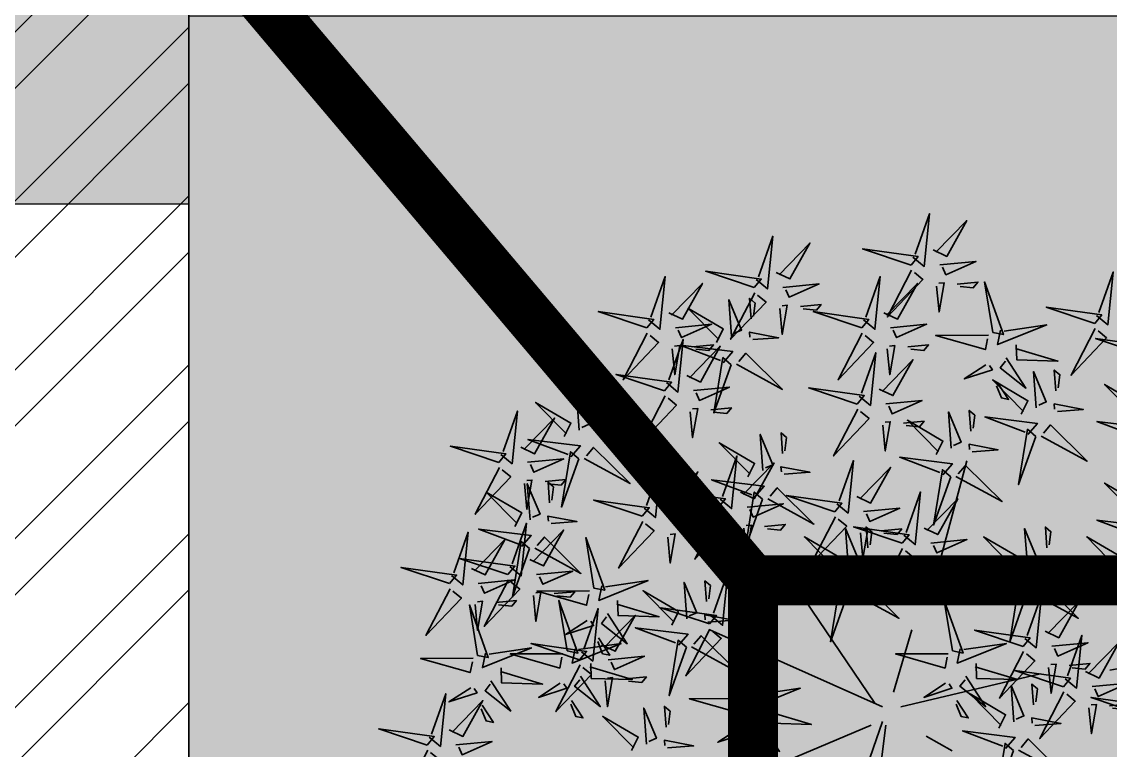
# Model space of a CAD drawing. Header units: millimetres. Extents: x -176651 to 424033, y -469666 to 486614.
# Drawn here: x 171250 to 172118, y 61364 to 61945 of the extents above; entities that cross this region are included whole.
import ezdxf

# ---------------------------------------------------------------- set-up
doc = ezdxf.new("R2010")
doc.units = ezdxf.units.MM
doc.linetypes.add('1625E_Roof Plan$0$DASHED', pattern=[0.75, 0.5, -0.25])
for name, color, linetype in [('1625_East Villa$0$ad-Elevation 10', 8, 'Continuous'), ('1625_East Villa$0$ad-Verandah', 8, 'Continuous'), ('1625_East Villa$0$ad-Wall', 8, 'Continuous'), ('1625_East Villa$0$ad-Wall hatch', 8, 'Continuous'), ('1625E_Columns$0$ad-Column', 8, 'Continuous'), ('1625E_Columns$0$ad-Column Hatch', 8, 'Continuous'), ('1625E_Roof Plan$0$ad-Primary Roof', 8, 'Continuous'), ('1625E_Roof Plan$0$ad-Secondary Roof', 8, 'Continuous'), ('ad-Plinth', 8, 'Continuous')]:
    doc.layers.add(name, color=color, linetype=linetype)
doc.layers.add('1625_East Villa$0$ad-Landscape', color=8, linetype='Continuous', lineweight=35)

# ---------------------------------------------------------------- blocks, each defined once
blk = doc.blocks.new('A$C92fa9908')
at = {"layer": 'ad-Plinth', "ltscale": 5}
blk.add_lwpolyline([(0, 13620), (12120, 13620), (12120, 0), (0, 0), (0, 4745), (2830, 4745), (2830, 8645), (0, 8645)], close=True, dxfattribs=at)
blk = doc.blocks.new('zw$C194')
at = {"layer": 'ad-Plinth', "ltscale": 5}
blk.add_blockref('A$C92fa9908', (-32575.89, -375453.88), dxfattribs=at)
blk = doc.blocks.new('1625_East Villa$0$zw$42B5')
at = {"layer": '1625_East Villa$0$ad-Wall hatch', "transparency": 33554610}
h = blk.add_hatch(dxfattribs=at)
h.set_pattern_fill('ANSI32', color=256, scale=10)
h.set_pattern_definition([(45, (411299.33, 102900.03), (-67.35192, 67.35192), []), (45, (411344.235, 102900.03), (-67.35192, 67.35192), [])])
h.paths.add_polyline_path([(12120, 0), (12120, 9020), (11890, 9020), (11890, 230), (10090, 230), (10090, 0)])
at = {"layer": '1625_East Villa$0$ad-Wall'}
blk.add_lwpolyline([(12120, 0), (12120, 9020), (11890, 9020), (11890, 230), (10090, 230), (10090, 0)], close=True, dxfattribs=at)
blk = doc.blocks.new('1625_East Villa$0$bamboo')
at = {"layer": '1625_East Villa$0$ad-Landscape', "color": 76}
for p, q in [((43.5, 73), (278.2, 631.2)), ((-12.4, 39.5), (-247.1, 564.2)), ((-23.6, 61.9), (-370, 296.3)), ((32.3, 39.5), (390, 162.3)), ((43.5, 28.4), (300.5, 61.9)), ((-57.1, 6), (-247.1, -49.8)), ((-12.4, -16.3), (-113, -440.5)), ((77, -94.4), (121.7, -172.6)), ((-470.6, -139.1), (-761.2, -217.2))]:
    blk.add_line(p, q, dxfattribs=at)
at = {"layer": '1625_East Villa$0$ad-Landscape', "color": 62}
blk.add_line((-124.2, -652.6), (-157.7, -842.3), dxfattribs=at)
at = {"layer": '1625_East Villa$0$ad-Landscape', "color": 76}
for points in [[(103.7, 1424.7), (54.4, 1572.3), (77.9, 1403.4), (103.7, 1424.7)], [(-387.8, 1356.5), (-437.1, 1504.1), (-413.6, 1335.2), (-387.8, 1356.5)], [(119.4, 1423.2), (261.4, 1496.7), (147.9, 1388.7), (126.6, 1414.5)], [(-372, 1355), (-230.1, 1428.5), (-343.6, 1320.5), (-364.9, 1346.4)], [(-160.7, 1284.9), (-160, 1444.8), (-116.9, 1294.1), (-149.7, 1287.2)], [(79.4, 1419.1), (107.8, 1384.6), (-52.4, 1368.4), (70.8, 1412)], [(-70.9, 1292.4), (-27.7, 1358.5), (-55.4, 1272.9), (-68.6, 1281.5)], [(-756.4, 1206.5), (-805.8, 1354.1), (-782.2, 1185.2), (-756.4, 1206.5)], [(-412.1, 1350.9), (-383.7, 1316.4), (-543.9, 1300.2), (-420.7, 1343.8)], [(-415.1, 1179.2), (-464.4, 1326.8), (-440.9, 1157.9), (-415.1, 1179.2)], [(57.7, 1357.7), (77.5, 1316.1), (-31.5, 1255.3), (64.8, 1349.1)], [(103.3, 1337.4), (92.8, 1227.4), (133.3, 1318.7), (110.4, 1328.8)], [(-169.3, 1271.7), (-323, 1296.4), (-162.4, 1238.9), (-169.3, 1271.7)], [(-740.7, 1205), (-598.8, 1278.5), (-712.2, 1170.5), (-733.6, 1196.4)], [(-500.1, 1137.3), (-534, 1108.2), (-553.5, 1268), (-507.4, 1145.8)], [(-433.8, 1289.5), (-414, 1248), (-523, 1187.1), (-426.7, 1280.9)], [(-388.2, 1269.3), (-398.7, 1159.2), (-358.2, 1250.5), (-381.1, 1260.6)], [(-323.8, 1278.9), (-245.2, 1271.3), (-333.9, 1256.1), (-332.4, 1271.8)], [(-18, 1257.9), (35, 1223.4), (30.4, 1245.3), (-7, 1260.2)], [(-561.9, 1157.8), (-603.1, 1137.1), (-666.2, 1244.8), (-570.4, 1150.5)], [(-399.4, 1177.7), (-257.4, 1251.3), (-370.9, 1143.2), (-392.2, 1169.1)], [(-175.7, 1247.6), (-131.9, 1256.8), (-191.9, 1107.3), (-173.4, 1236.6)], [(-92.2, 1230.9), (0.4, 1170.5), (-61.7, 1248.7), (-81.3, 1233.2)], [(-780.7, 1200.9), (-752.3, 1166.4), (-912.5, 1150.2), (-789.3, 1193.8)], [(-329.8, 1216), (-335.8, 1153.1), (-318.6, 1167.3), (-322.7, 1207.4)], [(-131.4, 1199.8), (-85.3, 1198.1), (-81.9, 1073.4), (-120.4, 1202.1)], [(-439.4, 1173.7), (-411, 1139.2), (-571.2, 1122.9), (-448, 1166.6)], [(-494, 1113.1), (-347.5, 1165.5), (-515.9, 1138.5), (-494, 1113.1)], [(-174.3, 1012.2), (-173.7, 1172.1), (-130.6, 1021.4), (-163.4, 1014.5)], [(-802.5, 1139.6), (-782.6, 1098), (-891.6, 1037.1), (-795.3, 1130.9)], [(-692.4, 1128.9), (-613.8, 1121.3), (-702.5, 1106.1), (-701, 1121.8)], [(-773.2, 987.3), (-807.1, 958.2), (-826.6, 1118), (-780.4, 995.8)], [(-756.8, 1119.3), (-767.3, 1009.2), (-726.8, 1100.5), (-749.7, 1110.6)], [(-581.3, 1111.7), (-691.5, 1120), (-599.4, 1081.4), (-589.8, 1104.4)], [(-461.1, 1112.3), (-441.3, 1070.7), (-550.3, 1009.8), (-454, 1103.7)], [(-495.2, 1097.3), (-418.8, 957), (-529.1, 1068.2), (-503.7, 1090.1)], [(-351.1, 1101.6), (-272.5, 1094), (-361.2, 1078.8), (-359.7, 1094.5)], [(-155.7, 961.1), (-205, 1108.7), (-181.5, 939.8), (-155.7, 961.1)], [(-698.4, 1066), (-704.4, 1003.1), (-687.2, 1017.3), (-691.3, 1057.4)], [(-415.5, 1092), (-426, 981.9), (-385.5, 1073.2), (-408.4, 1083.4)], [(-365.5, 930.4), (-364.8, 1090.2), (-321.7, 939.6), (-354.5, 932.7)], [(-84.5, 1019.7), (-41.3, 1085.8), (-69, 1000.1), (-82.2, 1008.8)], [(-633.3, 1052.3), (-696.3, 1057), (-681.8, 1040.1), (-641.8, 1045)], [(-570.3, 1047.5), (-576.3, 968.8), (-593.4, 1057.2), (-577.6, 1056)], [(-357.1, 1038.7), (-363.1, 975.8), (-345.9, 990), (-350, 1030.1)], [(-140, 959.5), (2, 1033.1), (-111.5, 925), (-132.8, 950.9)], [(-767.1, 963.1), (-620.5, 1015.5), (-788.9, 988.5), (-767.1, 963.1)], [(-183, 999), (-336.7, 1023.7), (-176.1, 966.2), (-183, 999)], [(-275.7, 937.9), (-232.5, 1004), (-260.1, 918.3), (-273.4, 927)], [(-189.3, 974.8), (-145.6, 984), (-205.5, 834.6), (-187, 963.9)], [(-105.9, 958.2), (-13.2, 897.8), (-75.4, 976), (-94.9, 960.5)], [(-31.6, 985.2), (21.3, 950.7), (16.7, 972.5), (-20.7, 987.5)], [(-768.3, 947.3), (-691.9, 807), (-802.2, 918.2), (-776.8, 940.1)], [(-374.1, 917.2), (-527.8, 941.9), (-367.2, 884.4), (-374.1, 917.2)], [(-180, 955.5), (-151.6, 921), (-311.8, 904.8), (-188.6, 948.4)], [(-145, 927.1), (-99, 925.4), (-95.6, 800.6), (-134.1, 929.4)], [(-592.6, 770.2), (-641.9, 917.8), (-618.4, 748.9), (-592.6, 770.2)], [(-380.5, 893), (-336.7, 902.2), (-396.6, 752.7), (-378.2, 882.1)], [(-222.7, 903.4), (-169.8, 868.9), (-174.4, 890.7), (-211.8, 905.7)], [(-297, 876.4), (-204.4, 816), (-266.5, 894.2), (-286.1, 878.7)], [(-201.7, 894.1), (-181.9, 852.5), (-290.9, 791.6), (-194.6, 885.5)], [(-156.1, 873.8), (-166.6, 763.7), (-126.1, 855), (-149, 865.2)], [(-91.7, 883.5), (-13.1, 875.8), (-101.8, 860.6), (-100.3, 876.4)], [(120.7, 803.3), (79.5, 782.6), (16.5, 890.3), (112.2, 796)], [(-576.8, 768.6), (-434.9, 842.2), (-548.4, 734.1), (-569.7, 760)], [(-336.2, 845.3), (-290.1, 843.6), (-286.7, 718.8), (-325.2, 847.6)], [(-97.7, 820.6), (-103.7, 757.7), (-86.5, 771.9), (-90.6, 811.9)], [(-959.1, 700.5), (-817.2, 774), (-930.7, 666), (-952, 691.8)], [(-616.9, 764.6), (-588.5, 730.1), (-748.7, 713.9), (-625.5, 757.5)], [(-261.6, 680.5), (-302.7, 659.9), (-365.8, 767.6), (-270, 673.2)], [(-199.8, 660.1), (-233.7, 630.9), (-253.2, 790.8), (-207, 668.5)], [(101.4, 757.2), (-8.9, 765.5), (83.2, 726.9), (92.9, 749.9)], [(-638.6, 703.2), (-618.8, 661.6), (-727.8, 600.7), (-631.5, 694.6)], [(-264.9, 565.6), (-314.3, 713.2), (-290.7, 544.3), (-264.9, 565.6)], [(49.3, 697.7), (-13.7, 702.5), (0.8, 685.5), (40.8, 690.4)], [(112.3, 693), (106.3, 614.2), (89.3, 702.6), (105, 701.5)], [(-619.9, 538.4), (-669.2, 686), (-645.7, 517), (-619.9, 538.4)], [(-593, 682.9), (-603.5, 572.8), (-563, 664.1), (-585.9, 674.3)], [(-528.6, 692.6), (-450, 684.9), (-538.7, 669.7), (-537.2, 685.5)], [(-193.7, 635.8), (-47.1, 688.2), (-215.5, 661.2), (-193.7, 635.8)], [(-534.6, 629.7), (-540.6, 566.8), (-523.4, 581), (-527.5, 621)], [(-280.9, 634.5), (-391.2, 642.7), (-299.1, 604.1), (-289.4, 627.2)], [(-249.2, 564.1), (-107.3, 637.7), (-220.7, 529.6), (-242.1, 555.5)], [(-604.1, 536.8), (-462.2, 610.4), (-575.7, 502.3), (-597, 528.2)], [(-194.9, 620.1), (-118.4, 479.7), (-228.8, 591), (-203.4, 612.8)], [(-37.8, 466.8), (-37.2, 626.6), (5.9, 476), (-26.9, 469.1)], [(-333, 575), (-396, 579.7), (-381.4, 562.8), (-341.5, 567.7)], [(-270, 570.3), (-276, 491.5), (-293, 579.9), (-277.2, 578.7)], [(-712.1, 448.7), (-753.3, 428.1), (-816.4, 535.7), (-720.6, 441.4)], [(-644.2, 532.8), (-615.8, 498.3), (-776, 482), (-652.8, 525.7)], [(-650.3, 428.2), (-684.2, 399.1), (-703.7, 559), (-657.6, 436.7)], [(-289.2, 560), (-260.8, 525.6), (-421, 509.3), (-297.8, 552.9)], [(52, 474.3), (95.2, 540.4), (67.5, 454.7), (54.3, 463.3)], [(-311, 498.7), (-291.1, 457.1), (-400.1, 396.2), (-303.9, 490)], [(-665.9, 471.4), (-646.1, 429.8), (-755.1, 368.9), (-658.8, 462.8)], [(-265.3, 478.4), (-275.8, 368.3), (-235.4, 459.6), (-258.2, 469.8)], [(-200.9, 488), (-122.3, 480.4), (-211, 465.2), (-209.5, 480.9)], [(-46.5, 453.6), (-200.1, 478.3), (-39.6, 420.8), (-46.5, 453.6)], [(-644.2, 404), (-497.6, 456.4), (-666, 429.4), (-644.2, 404)], [(-620.3, 451.1), (-630.8, 341), (-590.3, 432.3), (-613.2, 442.5)], [(-555.9, 460.7), (-477.3, 453.1), (-566, 437.9), (-564.5, 453.6)], [(-52.8, 429.4), (-9, 438.6), (-69, 289.1), (-50.5, 418.5)], [(104.9, 439.8), (157.9, 405.3), (153.3, 427.1), (115.9, 442.1)], [(-731.5, 402.7), (-841.7, 410.9), (-749.6, 372.3), (-739.9, 395.4)], [(-561.9, 397.8), (-567.9, 334.9), (-550.7, 349.1), (-554.8, 389.2)], [(-206.9, 425.1), (-212.9, 362.2), (-195.7, 376.4), (-199.8, 416.5)], [(30.7, 412.7), (123.3, 352.4), (61.2, 430.6), (41.6, 415)], [(-645.4, 388.3), (-569, 247.9), (-679.3, 359.1), (-653.9, 381)], [(-8.5, 381.7), (37.5, 380), (40.9, 255.2), (2.4, 384)], [(-783.5, 343.2), (-846.5, 347.9), (-832, 331), (-792, 335.9)], [(-720.5, 338.5), (-726.5, 259.7), (-743.5, 348.1), (-727.8, 346.9)], [(-606.2, 183.8), (-655.6, 331.4), (-632, 162.5), (-606.2, 183.8)], [(-363.6, 169.2), (-397.5, 140), (-417, 299.9), (-370.9, 177.6)], [(-425.4, 189.6), (-466.6, 169), (-529.7, 276.7), (-433.9, 182.4)], [(-590.5, 182.3), (-448.6, 255.9), (-562, 147.8), (-583.4, 173.7)], [(-918.2, 114.1), (-776.2, 187.7), (-889.7, 79.6), (-911, 105.5)], [(-630.5, 178.2), (-602.1, 143.7), (-762.3, 127.5), (-639.2, 171.1)], [(-357.5, 145), (-210.9, 197.3), (-379.3, 170.3), (-357.5, 145)], [(-444.7, 143.6), (-555, 151.8), (-462.9, 113.3), (-453.2, 136.3)], [(-652.3, 116.9), (-632.5, 75.3), (-741.4, 14.4), (-645.2, 108.2)], [(-510.6, -20.7), (-560, 126.9), (-536.5, -42), (-510.6, -20.7)], [(-542.2, 106.2), (-463.6, 98.6), (-552.3, 83.4), (-550.8, 99.1)], [(-358.7, 129.2), (-282.3, -11.2), (-392.6, 100.1), (-367.2, 121.9)], [(-606.6, 96.6), (-617.1, -13.5), (-576.7, 77.8), (-599.5, 88)], [(-496.8, 84.1), (-559.8, 88.8), (-545.3, 71.9), (-505.3, 76.8)], [(-433.8, 79.4), (-439.8, 0.6), (-456.8, 89), (-441.1, 87.9)], [(-494.9, -22.2), (-353, 51.3), (-466.5, -56.7), (-487.8, -30.9)], [(-535, -26.3), (-506.5, -60.8), (-666.8, -77), (-543.6, -33.4)], [(-174.3, -160.5), (-173.7, -0.6), (-130.6, -151.3), (-163.4, -158.2)], [(-446.7, -98.3), (-368, -105.9), (-456.8, -121.2), (-455.3, -105.4)], [(-84.5, -153), (-41.3, -86.9), (-69, -172.5), (-82.2, -163.9)], [(-511, -108), (-521.6, -218), (-481.1, -126.7), (-503.9, -116.6)], [(-452.7, -161.2), (-458.7, -224.1), (-441.4, -209.9), (-445.5, -169.8)], [(-183, -173.7), (-336.7, -149), (-176.1, -206.5), (-183, -173.7)], [(-189.3, -197.8), (-145.6, -188.6), (-205.5, -338.1), (-187, -208.8)], [(-105.9, -214.5), (-13.2, -274.9), (-75.4, -196.7), (-94.9, -212.2)], [(-31.6, -187.5), (21.3, -222), (16.7, -200.1), (-20.7, -185.2)], [(52.5, -314.9), (11.3, -335.6), (-51.8, -227.9), (44, -322.2)], [(114.3, -335.4), (80.4, -364.5), (60.9, -204.6), (107, -326.9)], [(-363.6, -376.3), (-397.5, -405.4), (-417, -245.5), (-370.9, -367.8)], [(-196.6, -388.9), (-246, -241.3), (-222.5, -410.2), (-196.6, -388.9)], [(-145, -245.6), (-99, -247.3), (-95.6, -372), (-134.1, -243.3)], [(-425.4, -355.8), (-466.6, -376.5), (-529.7, -268.8), (-433.9, -363.1)], [(-180.9, -390.4), (-39, -316.9), (-152.5, -424.9), (-173.8, -399)], [(120.3, -359.6), (266.9, -307.2), (98.5, -334.2), (120.3, -359.6)], [(-357.5, -400.5), (-210.9, -348.1), (-379.3, -375.1), (-357.5, -400.5)], [(-73.8, -511.6), (-123.1, -364), (-99.6, -532.9), (-73.8, -511.6)], [(33.1, -361), (-77.2, -352.7), (14.9, -391.3), (24.6, -368.2)], [(-444.7, -401.9), (-555, -393.6), (-462.9, -432.2), (-453.2, -409.1)], [(-221, -394.5), (-192.5, -429), (-352.8, -445.2), (-229.6, -401.6)], [(119.1, -375.3), (195.6, -515.7), (85.2, -404.5), (110.7, -382.6)], [(-358.7, -416.2), (-282.3, -556.6), (-392.6, -445.4), (-367.2, -423.5)], [(-19, -420.4), (-82, -415.7), (-67.4, -432.6), (-27.4, -427.7)], [(44, -425.1), (38, -503.9), (21, -415.5), (36.8, -416.7)], [(-496.8, -461.3), (-559.8, -456.6), (-545.3, -473.5), (-505.3, -468.6)], [(-433.8, -466), (-439.8, -544.8), (-456.8, -456.4), (-441.1, -457.6)], [(-242.7, -455.8), (-222.9, -497.4), (-331.8, -558.3), (-235.6, -464.5)], [(-58, -513.1), (83.9, -439.6), (-29.6, -547.6), (-50.9, -521.7)], [(-197, -476.1), (-207.5, -586.2), (-167.1, -494.9), (-189.9, -484.8)], [(-132.6, -466.5), (-54, -474.1), (-142.8, -489.3), (-141.3, -473.6)], [(-98.1, -517.2), (-69.7, -551.7), (-229.9, -567.9), (-106.7, -524.3)], [(-138.6, -529.4), (-144.7, -592.3), (-127.4, -578.1), (-131.5, -538)], [(-363.6, -689.9), (-397.5, -719), (-417, -559.2), (-370.9, -681.4)]]:
    blk.add_lwpolyline(points, dxfattribs=at)
at = {"layer": '1625_East Villa$0$ad-Landscape', "color": 62}
for points in [[(-835, 1007.8), (-876.2, 987.1), (-939.2, 1094.8), (-843.4, 1000.5)], [(-854.3, 961.7), (-964.6, 970), (-872.5, 931.4), (-862.8, 954.4)], [(-1166, 756.5), (-1215.3, 904.1), (-1191.8, 735.2), (-1166, 756.5)], [(-906.4, 902.3), (-969.4, 907), (-954.8, 890.1), (-914.9, 895)], [(-843.4, 897.5), (-849.4, 818.8), (-866.4, 907.2), (-850.7, 906)], [(-1150.2, 755), (-1008.3, 828.6), (-1121.8, 720.5), (-1143.1, 746.4)], [(-974.8, 702), (-1024.2, 849.6), (-1000.7, 680.7), (-974.8, 702)], [(-1190.3, 750.9), (-1161.9, 716.5), (-1322.1, 700.2), (-1198.9, 743.8)], [(-999.2, 696.4), (-970.7, 661.9), (-1131, 645.7), (-1007.8, 689.3)], [(-1212, 689.6), (-1192.2, 648), (-1301.2, 587.1), (-1204.9, 680.9)], [(-1166.4, 669.3), (-1176.9, 559.2), (-1136.4, 650.5), (-1159.3, 660.7)], [(-1102, 678.9), (-1023.4, 671.3), (-1112.1, 656.1), (-1110.6, 671.8)], [(-1121.7, 544.2), (-1162.9, 523.5), (-1225.9, 631.2), (-1130.2, 536.9)], [(-1059.9, 523.7), (-1093.8, 494.6), (-1113.3, 654.4), (-1067.1, 532.2)], [(-1020.9, 635), (-1001.1, 593.4), (-1110, 532.6), (-1013.8, 626.4)], [(-1108, 616), (-1114, 553.1), (-1096.8, 567.3), (-1100.9, 607.4)], [(-975.2, 614.7), (-985.8, 504.7), (-945.3, 596), (-968.1, 606.1)], [(-910.8, 624.4), (-832.2, 616.8), (-921, 601.5), (-919.5, 617.3)], [(-1288.8, 429.3), (-1338.2, 576.9), (-1314.7, 408), (-1288.8, 429.3)], [(-1053.8, 499.5), (-907.2, 551.9), (-1075.6, 524.9), (-1053.8, 499.5)], [(-916.9, 561.5), (-922.9, 498.6), (-905.6, 512.8), (-909.7, 552.9)], [(-1273.1, 427.7), (-1131.2, 501.3), (-1244.7, 393.3), (-1266, 419.1)], [(-1141, 498.1), (-1251.3, 506.4), (-1159.2, 467.8), (-1149.5, 490.8)], [(-1055, 483.7), (-978.6, 343.4), (-1088.9, 454.6), (-1063.5, 476.4)], [(-1193.1, 438.6), (-1256.1, 443.4), (-1241.5, 426.4), (-1201.6, 431.4)], [(-1130.1, 433.9), (-1136.1, 355.2), (-1153.1, 443.6), (-1137.4, 442.4)], [(-1313.2, 423.7), (-1284.7, 389.2), (-1445, 373), (-1321.8, 416.6)], [(-1334.9, 362.3), (-1315.1, 320.7), (-1424, 259.8), (-1327.8, 353.7)], [(-1289.2, 342), (-1299.8, 231.9), (-1259.3, 323.3), (-1282.1, 333.4)], [(-1224.9, 351.7), (-1146.2, 344), (-1235, 328.8), (-1233.5, 344.6)], [(-1230.9, 288.8), (-1236.9, 225.9), (-1219.6, 240.1), (-1223.8, 280.1)], [(-1166, 102), (-1215.3, 249.6), (-1191.8, 80.7), (-1166, 102)], [(-933.9, 115.6), (-983.2, 263.3), (-959.7, 94.3), (-933.9, 115.6)], [(-1150.2, 100.5), (-1008.3, 174), (-1121.8, 66), (-1143.1, 91.9)], [(-1357.1, -48), (-1406.5, 99.6), (-1382.9, -69.3), (-1357.1, -48)], [(-958.2, 110.1), (-929.8, 75.6), (-1090, 59.3), (-966.8, 103)], [(-1190.3, 96.4), (-1161.9, 61.9), (-1322.1, 45.7), (-1198.9, 89.3)], [(-1212, 35.1), (-1192.2, -6.5), (-1301.2, -67.4), (-1204.9, 26.4)], [(-979.9, 48.7), (-960.1, 7.1), (-1069.1, -53.8), (-972.8, 40.1)], [(-869.9, 38), (-791.3, 30.4), (-880, 15.2), (-878.5, 30.9)], [(-548.2, 43.3), (-554.2, -19.6), (-537, -5.4), (-541.1, 34.7)], [(-1341.4, -49.5), (-1199.5, 24), (-1312.9, -84), (-1334.3, -58.1)], [(-1166.4, 14.8), (-1176.9, -95.3), (-1136.4, -4), (-1159.3, 6.1)], [(-1102, 24.4), (-1023.4, 16.8), (-1112.1, 1.6), (-1110.6, 17.3)], [(-934.3, 28.4), (-944.8, -81.7), (-904.3, 9.6), (-927.2, 19.8)], [(-875.9, -24.9), (-881.9, -87.8), (-864.7, -73.6), (-868.8, -33.5)], [(-718.6, -144.5), (-752.5, -173.6), (-772, -13.7), (-725.8, -136)], [(-1381.4, -53.6), (-1353, -88.1), (-1513.2, -104.3), (-1390.1, -60.7)], [(-1108, -38.5), (-1114, -101.4), (-1096.8, -87.2), (-1100.9, -47.1)], [(-780.4, -124), (-821.5, -144.7), (-884.6, -37), (-788.8, -131.3)], [(-556.7, -87.7), (-536.9, -129.3), (-645.8, -190.1), (-549.6, -96.3)], [(-1403.2, -114.9), (-1383.3, -156.5), (-1492.3, -217.4), (-1396.1, -123.6)], [(-1293.1, -125.6), (-1214.5, -133.2), (-1303.2, -148.4), (-1301.7, -132.7)], [(-1143.7, -283.2), (-1143, -123.3), (-1099.9, -274), (-1132.7, -280.9)], [(-712.5, -168.7), (-565.9, -116.3), (-734.3, -143.3), (-712.5, -168.7)], [(-1357.5, -135.2), (-1368, -245.3), (-1327.6, -154), (-1350.4, -143.9)], [(-799.7, -170.1), (-910, -161.8), (-817.9, -200.4), (-808.2, -177.3)], [(-1299.1, -188.5), (-1305.1, -251.4), (-1287.9, -237.2), (-1292, -197.1)], [(-713.7, -184.4), (-637.3, -324.8), (-747.6, -213.6), (-722.2, -191.7)], [(-1053.9, -275.7), (-1010.7, -209.6), (-1038.4, -295.3), (-1051.6, -286.6)], [(-851.8, -229.5), (-914.8, -224.8), (-900.2, -241.7), (-860.3, -236.8)], [(-788.8, -234.2), (-794.8, -313), (-811.8, -224.6), (-796, -225.8)], [(-1152.3, -296.4), (-1306, -271.7), (-1145.4, -329.2), (-1152.3, -296.4)], [(-903.2, -383.1), (-944.4, -403.7), (-1007.5, -296), (-911.7, -390.3)], [(-841.4, -403.5), (-875.3, -432.7), (-894.8, -272.8), (-848.7, -395.1)], [(-1158.7, -320.6), (-1114.9, -311.4), (-1174.8, -460.8), (-1156.4, -331.5)], [(-1075.2, -337.2), (-982.6, -397.6), (-1044.7, -319.4), (-1064.3, -334.9)], [(-1000.9, -310.2), (-948, -344.7), (-952.6, -322.9), (-990, -307.9)], [(-1114.4, -368.3), (-1068.3, -370), (-1064.9, -494.8), (-1103.4, -366)], [(-835.4, -427.8), (-688.8, -375.4), (-857.2, -402.4), (-835.4, -427.8)], [(-922.6, -429.1), (-1032.9, -420.9), (-940.7, -459.5), (-931.1, -436.4)], [(-1179.6, -607.1), (-1229, -459.4), (-1205.5, -628.4), (-1179.6, -607.1)], [(-836.6, -443.5), (-760.1, -583.9), (-870.5, -472.6), (-845, -450.8)], [(-974.6, -488.6), (-1037.7, -483.9), (-1023.1, -500.8), (-983.1, -495.9)], [(-911.6, -493.3), (-917.6, -572.1), (-934.7, -483.7), (-918.9, -484.8)], [(-1163.9, -608.6), (-1022, -535), (-1135.5, -643.1), (-1156.8, -617.2)], [(-425.4, -669.4), (-466.6, -690.1), (-529.7, -582.4), (-433.9, -676.7)], [(-119.8, -578.6), (-100, -620.2), (-209, -681), (-112.7, -587.2)], [(8.2, -743.4), (-41.2, -595.8), (-17.7, -764.7), (8.2, -743.4)], [(-9.8, -589.2), (68.8, -596.8), (-19.9, -612), (-18.4, -596.3)], [(-1204, -612.6), (-1175.5, -647.1), (-1335.8, -663.4), (-1212.6, -619.7)], [(-1084.1, -757), (-1133.4, -609.4), (-1109.9, -778.4), (-1084.1, -757)], [(-827.8, -744.4), (-861.7, -773.6), (-881.2, -613.7), (-835.1, -736)], [(-527.4, -744.4), (-561.3, -773.6), (-580.8, -613.7), (-534.7, -736)], [(-74.2, -598.9), (-84.7, -708.9), (-44.2, -617.6), (-67, -607.5)], [(-889.6, -724), (-930.8, -744.6), (-993.8, -636.9), (-898.1, -731.2)], [(-589.2, -724), (-630.4, -744.6), (-693.5, -636.9), (-597.7, -731.2)], [(-15.8, -652.1), (-21.8, -715), (-4.6, -700.8), (-8.7, -660.7)]]:
    blk.add_lwpolyline(points, dxfattribs=at)
blk = doc.blocks.new('1625_East Villa$0$zw$959F')
at = {"transparency": 33554559}
h = blk.add_hatch(color=256, dxfattribs=at)
h.dxf.hatch_style = 1
h.set_gradient(color1=(153, 204, 0), color2=(63, 127, 0), tint=1, name='INVSPHERICAL')
h.paths.add_polyline_path([(0, -8875), (2430, -8875), (2430, -4975), (0, -4975)])
h = blk.add_hatch(dxfattribs=at)
h.set_pattern_fill('GRASS', color=74)
h.set_pattern_definition([(90, (-1096435.541, 661200.024), (-17.96051224, 17.96051224), [4.7625, -31.1585245]), (45, (-1096435.54, 661200.024), (-17.96051224, 17.96051224), [4.7625, -20.6375]), (135, (-1096435.54, 661200.024), (-17.96051224, -17.96051224), [4.7625, -20.6375])])
h.paths.add_polyline_path([(0, -8875), (2430, -8875), (2430, -4975), (0, -4975)])
at = {"layer": '1625_East Villa$0$ad-Elevation 10'}
blk.add_lwpolyline([(0, -8875), (2430, -8875), (2430, -4975), (0, -4975)], close=True, dxfattribs=at)
at = {"layer": '1625_East Villa$0$ad-Landscape', "linetype": 'Continuous', "xscale": -0.2620739326953541, "yscale": 0.2620739326953541, "zscale": 0.2620739326953535, "rotation": 89.99999999999984}
blk.add_blockref('1625_East Villa$0$bamboo', (563.55, -5529.23), dxfattribs=at)
blk = doc.blocks.new('1625E_Roof Plan')
at = {"layer": '1625E_Roof Plan$0$ad-Primary Roof', "linetype": '1625E_Roof Plan$0$DASHED', "ltscale": 2, "const_width": 40}
blk.add_lwpolyline([(12570, 8195), (12570, 5195)], dxfattribs=at)
at = {"layer": '1625E_Roof Plan$0$ad-Secondary Roof', "linetype": '1625E_Roof Plan$0$DASHED', "ltscale": 2, "const_width": 40}
blk.add_lwpolyline([(12570, 8195), (10022.5, 11207.5), (12570, 14220), (13950, 14220), (13950, 8195)], close=True, dxfattribs=at)
blk = doc.blocks.new('1625E_Columns$0$zw$6AA0')
at = {"layer": '1625E_Columns$0$ad-Column Hatch', "transparency": 33554687}
h = blk.add_hatch(color=256, dxfattribs=at)
h.dxf.hatch_style = 1
h.paths.add_polyline_path([(0, -230), (380, -230), (380, 0), (0, 0)])
at = {"layer": '1625E_Columns$0$ad-Column'}
blk.add_lwpolyline([(0, -230), (380, -230), (380, 0), (0, 0)], close=True, dxfattribs=at)
blk = doc.blocks.new('1625E_Columns')
at = {"layer": '1625E_Columns$0$ad-Column', "xscale": -1.000000000000001, "rotation": 90}
blk.add_blockref('1625E_Columns$0$zw$6AA0', (11890, 8875), dxfattribs=at)
blk = doc.blocks.new('1625_East Villa')
at = {"layer": '1625_East Villa$0$ad-Verandah'}
blk.add_blockref('1625_East Villa$0$zw$959F', (12120, 13620), dxfattribs=at)
at = {"layer": '1625_East Villa$0$ad-Wall'}
blk.add_blockref('1625_East Villa$0$zw$42B5', (0, 0), dxfattribs=at)
for name in ['1625E_Roof Plan', '1625E_Columns']:
    blk.add_blockref(name, (0, 0))
blk = doc.blocks.new("All Plot's Villa Plans")
at = {"ltscale": 5}
blk.add_blockref('1625_East Villa', (159262.93, 53304.9), dxfattribs=at)

msp = doc.modelspace()

# ---------------------------------------------------------------- block references
at = {"ltscale": 5}
msp.add_blockref("All Plot's Villa Plans", (0, 0), dxfattribs=at)

# ---------------------------------------------------------------- next in the draw order: block references
msp.add_blockref('zw$C194', (191838.82, 428758.78), dxfattribs=at)

doc.saveas('drawing.dxf')
